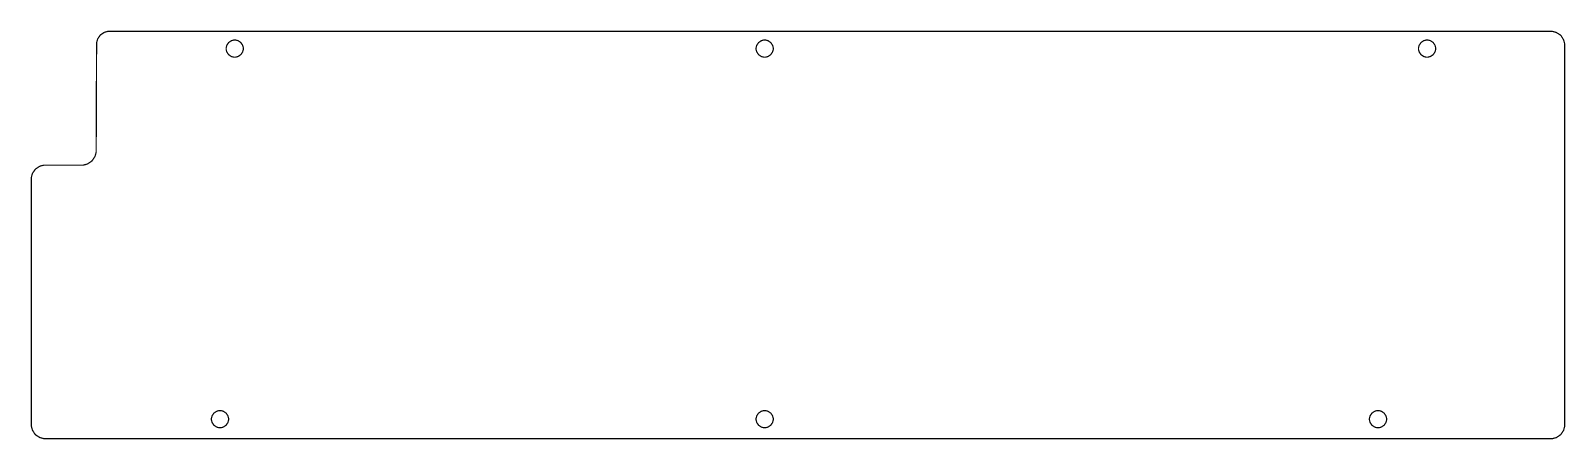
# Model space of a CAD drawing. Extents: x 0.13 to 8.82, y 0.13 to 2.44.
import ezdxf

# ---------------------------------------------------------------- set-up
doc = ezdxf.new("R2010")
doc.units = 0
doc.layers.get('0').update_dxf_attribs({"linetype": 'CONTINUOUS'})

msp = doc.modelspace()

# ---------------------------------------------------------------- linework, layer by layer
at = {"color": 0, "const_width": 0.006944}
for points in [[(0.210938, 1.68056), (0.203342, 1.68056), (0.18061, 1.67449), (0.155925, 1.65776), (0.139214, 1.63308), (0.133138, 1.61035), (0.133138, 1.60275), (0.133138, 1.57161), (0.133138, 1.47819), (0.133138, 1.31163), (0.133138, 1.11702), (0.133138, 0.908421), (0.133138, 0.699653), (0.133138, 0.504719), (0.133138, 0.337565), (0.133138, 0.24349), (0.133138, 0.212076), (0.133138, 0.204482), (0.13916, 0.181694), (0.152724, 0.159614), (0.156467, 0.155871), (0.160157, 0.152181), (0.182238, 0.138618), (0.205024, 0.132541), (0.212674, 0.132541), (0.236219, 0.132541), (0.306913, 0.132541), (0.434517, 0.132541), (0.593317, 0.132541), (0.780979, 0.132541), (0.995335, 0.132541), (1.23421, 0.132541), (1.49522, 0.132541), (1.77632, 0.132541), (2.07519, 0.132541), (2.3896, 0.132541), (2.71733, 0.132541), (3.05615, 0.132541), (3.40386, 0.132541), (3.75825, 0.132541), (4.11703, 0.132541), (4.47803, 0.132541), (4.83897, 0.132541), (5.19769, 0.132541), (5.55192, 0.132541), (5.89942, 0.132541), (6.23801, 0.132541), (6.56543, 0.132541), (6.8795, 0.132541), (7.1779, 0.132541), (7.4585, 0.132541), (7.71903, 0.132541), (7.95725, 0.132541), (8.17096, 0.132541), (8.35792, 0.132541), (8.5159, 0.132541), (8.64268, 0.132541), (8.71272, 0.132541), (8.73611, 0.132541), (8.74365, 0.132541), (8.76628, 0.138672), (8.79096, 0.155274), (8.80757, 0.179958), (8.81369, 0.202582), (8.81369, 0.210124), (8.81369, 0.254883), (8.81369, 0.388997), (8.81369, 0.644586), (8.81369, 0.951389), (8.81369, 1.28385), (8.81369, 1.61649), (8.81369, 1.92361), (8.81369, 2.17979), (8.81369, 2.31451), (8.81369, 2.35938), (8.81369, 2.36692), (8.80767, 2.38954), (8.79432, 2.41135), (8.79064, 2.41504), (8.78694, 2.41872), (8.76508, 2.43213), (8.74246, 2.4381), (8.73497, 2.4381), (8.71208, 2.4381), (8.64356, 2.4381), (8.52024, 2.4381), (8.36724, 2.4381), (8.18658, 2.4381), (7.98047, 2.4381), (7.75103, 2.4381), (7.50032, 2.4381), (7.23058, 2.4381), (6.9439, 2.4381), (6.64236, 2.4381), (6.32813, 2.4381), (6.00336, 2.4381), (5.67019, 2.4381), (5.33068, 2.4381), (4.98703, 2.4381), (4.64139, 2.4381), (4.29579, 2.4381), (3.95247, 2.4381), (3.6135, 2.4381), (3.28108, 2.4381), (2.95725, 2.4381), (2.64415, 2.4381), (2.34403, 2.4381), (2.05886, 2.4381), (1.7909, 2.4381), (1.54221, 2.4381), (1.31494, 2.4381), (1.11122, 2.4381), (0.933214, 2.4381), (0.78304, 2.4381), (0.662761, 2.4381), (0.596679, 2.4381), (0.574653, 2.4381), (0.567654, 2.4381), (0.546713, 2.43251), (0.523872, 2.41715), (0.508464, 2.39442), (0.502767, 2.37354), (0.502767, 2.36654), (0.502604, 2.33328), (0.502225, 2.23335), (0.501519, 2.067), (0.500868, 1.89925), (0.500435, 1.79617), (0.500325, 1.76178), (0.500271, 1.7539), (0.493815, 1.73014), (0.476292, 1.70432), (0.450412, 1.68696), (0.42665, 1.68056), (0.418782, 1.68056), (0.392686, 1.68056), (0.314507, 1.68056), (0.236817, 1.68056), (0.210938, 1.68056)], [(1.28472, 2.38889), (1.28944, 2.38889), (1.3036, 2.3851), (1.31907, 2.37468), (1.32948, 2.35921), (1.33333, 2.34506), (1.33333, 2.34028), (1.33333, 2.33556), (1.32948, 2.3214), (1.31907, 2.30593), (1.3036, 2.29551), (1.28944, 2.29167), (1.28472, 2.29167), (1.27995, 2.29167), (1.26579, 2.29551), (1.25033, 2.30593), (1.23991, 2.3214), (1.23611, 2.33556), (1.23611, 2.34028), (1.23611, 2.34506), (1.23991, 2.35921), (1.25033, 2.37468), (1.26579, 2.3851), (1.27995, 2.38889), (1.28472, 2.38889)], [(4.28472, 2.38889), (4.28944, 2.38889), (4.3036, 2.3851), (4.31907, 2.37468), (4.32949, 2.35921), (4.33333, 2.34506), (4.33333, 2.34028), (4.33333, 2.33556), (4.32949, 2.3214), (4.31907, 2.30593), (4.3036, 2.29551), (4.28944, 2.29167), (4.28472, 2.29167), (4.27994, 2.29167), (4.26579, 2.29551), (4.25032, 2.30593), (4.2399, 2.3214), (4.23611, 2.33556), (4.23611, 2.34028), (4.23611, 2.34506), (4.2399, 2.35921), (4.25032, 2.37468), (4.26579, 2.3851), (4.27994, 2.38889), (4.28472, 2.38889)], [(8.03472, 2.38889), (8.03944, 2.38889), (8.0536, 2.3851), (8.06907, 2.37468), (8.07949, 2.35921), (8.08333, 2.34506), (8.08333, 2.34028), (8.08333, 2.33556), (8.07949, 2.3214), (8.06907, 2.30593), (8.0536, 2.29551), (8.03944, 2.29167), (8.03472, 2.29167), (8.02994, 2.29167), (8.01579, 2.29551), (8.00032, 2.30593), (7.9899, 2.3214), (7.98611, 2.33556), (7.98611, 2.34028), (7.98611, 2.34506), (7.9899, 2.35921), (8.00032, 2.37468), (8.01579, 2.3851), (8.02994, 2.38889), (8.03472, 2.38889)], [(1.20139, 0.291667), (1.20611, 0.291667), (1.22027, 0.287869), (1.23573, 0.277453), (1.24615, 0.26199), (1.25, 0.247831), (1.25, 0.243056), (1.25, 0.238336), (1.24615, 0.224175), (1.23573, 0.208712), (1.22027, 0.198296), (1.20611, 0.194444), (1.20139, 0.194444), (1.19662, 0.194444), (1.18245, 0.198296), (1.16699, 0.208712), (1.15657, 0.224175), (1.15278, 0.238336), (1.15278, 0.243056), (1.15278, 0.247831), (1.15657, 0.26199), (1.16699, 0.277453), (1.18245, 0.287869), (1.19662, 0.291667), (1.20139, 0.291667)], [(4.28472, 0.291667), (4.28944, 0.291667), (4.3036, 0.287869), (4.31907, 0.277453), (4.32949, 0.26199), (4.33333, 0.247831), (4.33333, 0.243056), (4.33333, 0.238336), (4.32949, 0.224175), (4.31907, 0.208712), (4.3036, 0.198296), (4.28944, 0.194444), (4.28472, 0.194444), (4.27994, 0.194444), (4.26579, 0.198296), (4.25032, 0.208712), (4.2399, 0.224175), (4.23611, 0.238336), (4.23611, 0.243056), (4.23611, 0.247831), (4.2399, 0.26199), (4.25032, 0.277453), (4.26579, 0.287869), (4.27994, 0.291667), (4.28472, 0.291667)], [(7.75694, 0.291667), (7.76167, 0.291667), (7.77582, 0.287869), (7.79129, 0.277453), (7.80171, 0.26199), (7.80556, 0.247831), (7.80556, 0.243056), (7.80556, 0.238336), (7.80171, 0.224175), (7.79129, 0.208712), (7.77582, 0.198296), (7.76167, 0.194444), (7.75694, 0.194444), (7.75217, 0.194444), (7.73801, 0.198296), (7.72254, 0.208712), (7.71213, 0.224175), (7.70833, 0.238336), (7.70833, 0.243056), (7.70833, 0.247831), (7.71213, 0.26199), (7.72254, 0.277453), (7.73801, 0.287869), (7.75217, 0.291667), (7.75694, 0.291667)]]:
    msp.add_lwpolyline(points, close=True, dxfattribs=at)

doc.saveas('drawing.dxf')
